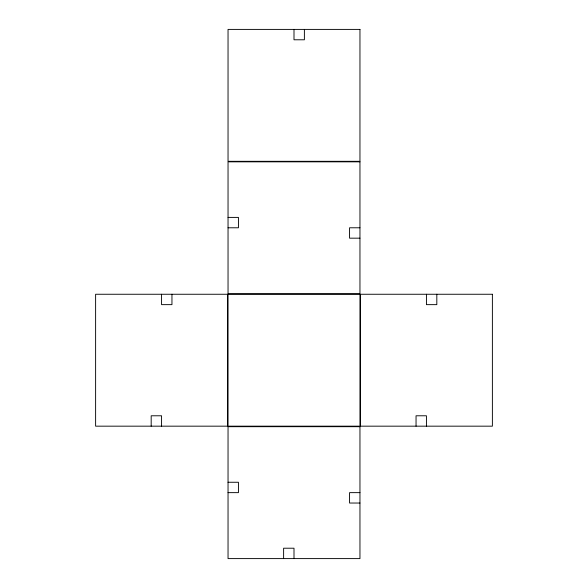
<?xml version="1.0" encoding="UTF-8"?>
<svg xmlns="http://www.w3.org/2000/svg" width="588" height="588" viewBox="0 0 588 588"><rect width="100%" height="100%" fill="white"/><g stroke="black" fill="none" stroke-linecap="round" stroke-linejoin="round"><path stroke-width="0.88" d="M228.041 217.398L238.434 217.398L238.434 227.784L228.041 227.784M359.959 227.784L349.566 227.784L349.566 238.169L359.959 238.169M228.041 482.256L238.434 482.256L238.434 492.641L228.041 492.641M359.959 492.641L349.566 492.641L349.566 503.034L359.959 503.034M436.818 294.257L436.818 304.643L426.432 304.643L426.432 294.257M426.432 426.168L426.432 415.782L416.047 415.782L416.047 426.168M304.386 29.4L304.386 39.786L294 39.786L294 29.4M294 558.6L294 548.214L283.614 548.214L283.614 558.6M171.953 294.257L171.953 304.643L161.568 304.643L161.568 294.257M161.568 426.168L161.568 415.782L151.182 415.782L151.182 426.168M359.959 29.4L228.041 29.4L228.041 161.31L359.959 161.31L359.959 29.4M359.959 161.832L228.041 161.832L228.041 293.743L359.959 293.743L359.959 161.832M227.527 294.257L95.616 294.257L95.616 426.168L227.527 426.168L227.527 294.257M359.959 294.257L228.041 294.257L228.041 426.168L359.959 426.168L359.959 294.257M492.384 294.257L360.473 294.257L360.473 426.168L492.384 426.168L492.384 294.257M359.959 426.69L228.041 426.69L228.041 558.6L359.959 558.6L359.959 426.69"/></g></svg>
